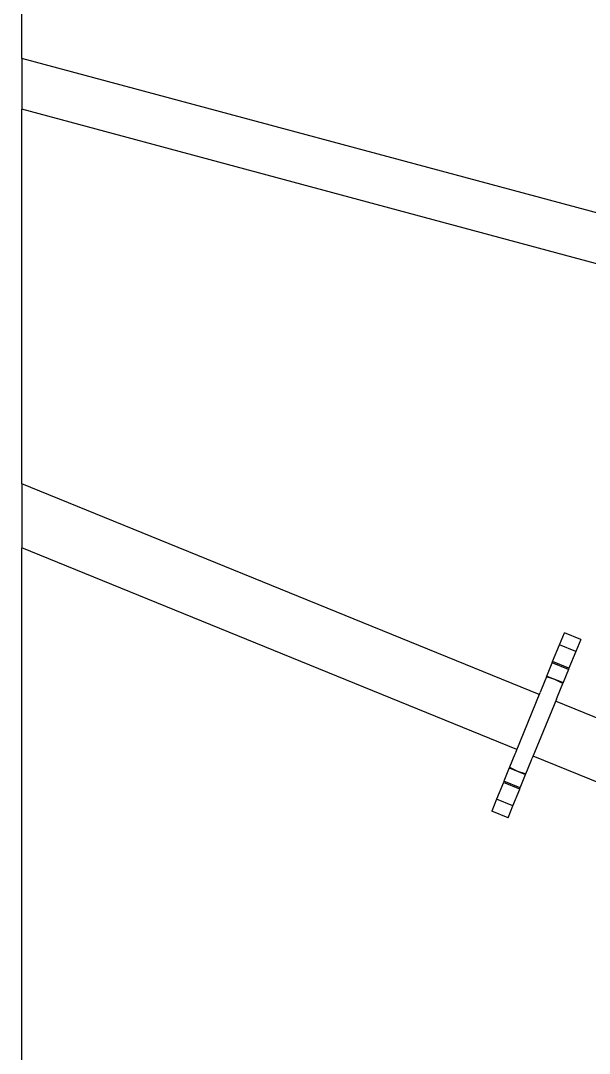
# Model space of a CAD drawing. Header units: millimetres. Extents: x 0 to 118900, y 0 to 84100.
# Drawn here: x 81567 to 84795, y 50192 to 56056 of the extents above; entities that cross this region are included whole.
import ezdxf

# ---------------------------------------------------------------- set-up
doc = ezdxf.new("R2010")
doc.units = ezdxf.units.MM
doc.header["$LTSCALE"] = 100
doc.layers.add('Hatch', color=7, linetype='Continuous', lineweight=18)
doc.layers.add('Visible', color=7, linetype='Continuous', lineweight=25)

msp = doc.modelspace()

# ---------------------------------------------------------------- hatches: boundary and pattern name
at = {"layer": 'Hatch'}
h = msp.add_hatch(dxfattribs=at)
h.set_pattern_fill('ANSI31', color=256, scale=2540, angle=90.00021045915, style=0)
h.set_pattern_definition([(135.00021045915, (0, 0), (-224.5055783671478, -224.5072276832807), [])])
edge = h.paths.add_edge_path()
edge.add_ellipse((63832.26224651564, 60471.07866336872), major_axis=(-2672.617190233979, -23729.97086712215), ratio=1, start_angle=54.41072852725948, end_angle=90)
edge.add_line((87562.23311363779, 57798.46147313475), (87582.10746109768, 57796.22310027855))
edge.add_ellipse((63832.26224651557, 60471.07866336872), major_axis=(12599.99999999995, 20308.86505937751), ratio=1, start_angle=269.99999999999847, end_angle=295.3903101269922, ccw=False)
edge.add_ellipse((63832.26224643614, 60471.07866341878), major_axis=(12800.00000000709, 20183.40902831604), ratio=1, start_angle=269.99999999999994, end_angle=270.5659876099541, ccw=False)
edge.add_ellipse((63832.2622465152, 60471.07866336905), major_axis=(16013.41164640456, 17742.05871489609), ratio=1, start_angle=270, end_angle=279.68616764822156, ccw=False)
edge.add_line((81574.32096141133, 44457.66701696448), (81574.32096141131, 44487.5323560815))

# ---------------------------------------------------------------- linework, layer by layer
at = {"layer": 'Visible'}
for p, q in [((81574.32096141133, 55841.87707456647), (81574.32096141133, 59154.99286151525)), ((81574.32096141137, 55841.87707456647), (81574.32096141137, 55552.53964191853)), ((85362.09875508377, 54822.69659375525), (81574.32096141143, 55841.87707456652)), ((81574.32096141133, 53425.0788904899), (81574.32096141133, 55552.53964191853)), ((85289.5024053964, 54552.89272052126), (81574.32096141143, 55552.53964191855)), ((81574.3209614113, 53425.07889048991), (81574.3209614113, 53061.61992214869)), ((84510.31397090717, 52229.01912571136), (81574.32096141133, 53425.07889048991)), ((81574.32096141133, 44487.53235608155), (81574.32096141133, 53061.61992214868)), ((84383.32362750737, 51917.29326428311), (81574.32096141134, 53061.61992214872)), ((84625.07598944254, 52510.72786142661), (84652.94195061413, 52579.13102121169)), ((84745.55212929157, 52541.40364646428), (84652.94195061411, 52579.13102121169)), ((84586.61714604091, 52416.3221312904), (84625.07598944251, 52510.7278614266)), ((84717.68616811995, 52473.00048667916), (84625.07598944251, 52510.7278614266)), ((84745.55212929157, 52541.40364646428), (84717.68616811997, 52473.00048667916)), ((84717.68616811995, 52473.00048667916), (84679.22732471835, 52378.59475654299)), ((84553.2099959949, 52334.31689886763), (84583.70179839076, 52409.16576622149)), ((84583.7017983908, 52409.16576622151), (84586.61714604092, 52416.32213129043)), ((84676.3119770682, 52371.43839147408), (84583.70179839077, 52409.16576622153)), ((84679.22732471836, 52378.59475654302), (84586.61714604091, 52416.32213129043)), ((84676.3119770682, 52371.43839147408), (84645.82017467235, 52296.58952412025)), ((84679.22732471836, 52378.59475654302), (84676.31197706821, 52371.43839147407)), ((84551.14777940625, 52329.25473252209), (84521.0143506594, 52255.28557248667)), ((84551.14777940622, 52329.2547325221), (84553.20999599493, 52334.31689886762)), ((84553.2099959949, 52334.31689886763), (84645.82017467234, 52296.58952412022)), ((84521.0143506594, 52255.2855724867), (84515.0875966742, 52240.73704507865)), ((84613.62452933683, 52217.55819773927), (84643.75795808366, 52291.52735777468)), ((84645.82017467236, 52296.58952412019), (84643.75795808366, 52291.52735777467)), ((84378.55000174021, 51905.57534491579), (84515.0875966742, 52240.73704507865)), ((84607.69777535164, 52203.00967033124), (84471.16018041765, 51867.84797016837)), ((84607.69777535165, 52203.00967033124), (84613.62452933684, 52217.55819773928)), ((85342.8794772174, 51889.85002673211), (84602.92414958462, 52191.29175096396)), ((84378.55000174021, 51905.57534491579), (84372.62324775502, 51891.02681750774)), ((84372.62324775498, 51891.02681750776), (84342.48981900816, 51817.05765747235)), ((84435.09999768558, 51779.3302827249), (84465.23342643243, 51853.29944276031)), ((84465.23342643245, 51853.29944276033), (84471.16018041765, 51867.84797016837)), ((85215.88913381757, 51578.12416530385), (84475.93380618478, 51879.5658895357)), ((84340.42760241947, 51811.99549112679), (84309.9358000236, 51737.14662377292)), ((84342.48981900816, 51817.05765747229), (84340.42760241946, 51811.99549112677)), ((84340.42760241947, 51811.99549112679), (84433.03778109692, 51774.26811637937)), ((84307.02045237347, 51729.990258704), (84268.56160897184, 51635.5845285678)), ((84309.93580002361, 51737.14662377295), (84307.02045237349, 51729.990258704)), ((84399.63063105094, 51692.26288395662), (84307.02045237347, 51729.99025870403)), ((84402.54597870106, 51699.41924902553), (84309.9358000236, 51737.14662377298)), ((84402.54597870106, 51699.41924902553), (84433.03778109694, 51774.26811637944)), ((84433.03778109692, 51774.2681163794), (84435.09999768564, 51779.33028272493)), ((84361.17178764928, 51597.85715382033), (84399.63063105092, 51692.26288395657)), ((84399.63063105094, 51692.26288395662), (84402.54597870106, 51699.41924902553)), ((84268.56160897181, 51635.58452856776), (84240.69564780021, 51567.18136878264)), ((84361.17178764928, 51597.85715382033), (84268.56160897182, 51635.58452856779)), ((84333.30582647769, 51529.45399403524), (84240.69564780024, 51567.18136878266)), ((84333.30582647769, 51529.45399403524), (84361.17178764928, 51597.85715382033))]:
    msp.add_line(p, q, dxfattribs=at)
for centre, radius, start, end in [((63832.26224651563, 60471.07866336872), 23879.99999999998, 317.9847997628156, 353.5740712355561), ((63832.26224651563, 60471.07866336872), 23899.99999999997, 317.9316058503842, 353.5740712355562), ((84493.12388854592, 52054.29250762351), 281.0177877497376, 57.58618422578903, 78.0839873614976), ((84493.12388854592, 52054.29250762351), 281.0177877497376, 237.586184225789, 258.0839873614976)]:
    msp.add_arc(centre, radius, start, end, dxfattribs=at)

doc.saveas('drawing.dxf')
